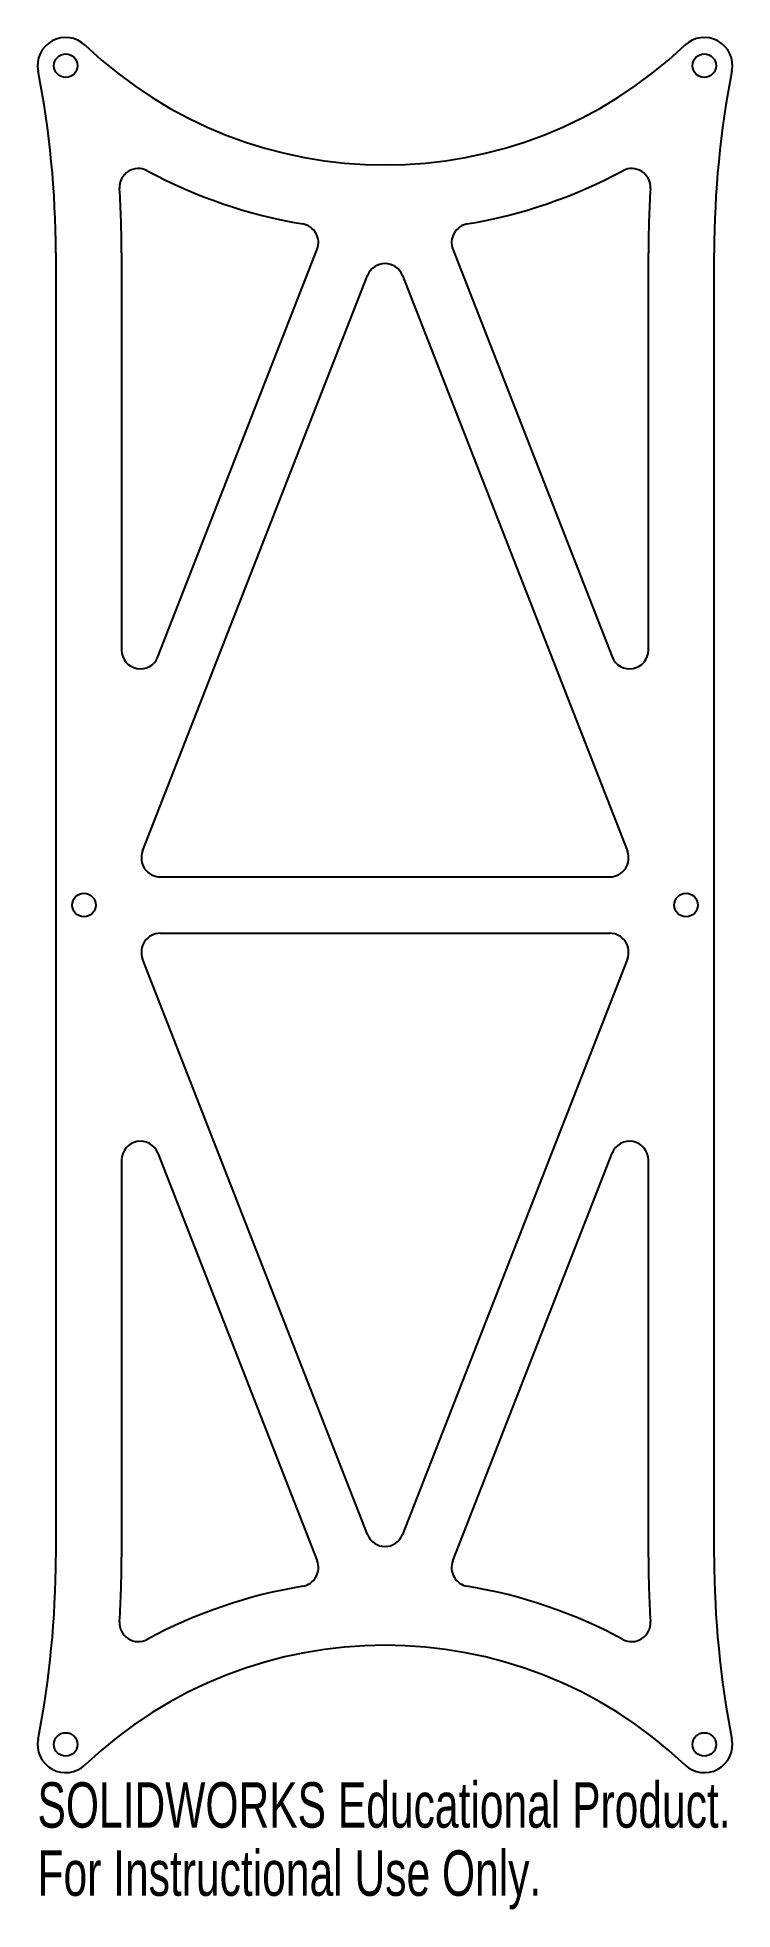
# Model space of a CAD drawing. Header units: millimetres. Extents: x -37 to 37, y -107 to 92.
import ezdxf

# ---------------------------------------------------------------- set-up
doc = ezdxf.new("R2010")
doc.units = ezdxf.units.MM
doc.styles.add('SLDTEXTSTYLE0', font='TXT', dxfattribs={"width": 0.7})

msp = doc.modelspace()

# ---------------------------------------------------------------- linework, layer by layer
at = {"color": 7, "linetype": 'Continuous', "lineweight": 25}
for p, q in [((-24.14, 26.4), (-7.21, 69.77)), ((7.21, 69.77), (24.14, 26.4)), ((-35, 69.4), (-35, -69.4)), ((-28, 69.4), (-28, 27.13)), ((28, 27.13), (28, 69.4)), ((35, -69.4), (35, 69.4)), ((-25.77, 5.73), (-1.86, 66.98)), ((1.86, 66.98), (25.77, 5.73)), ((-23.9, 3), (23.9, 3)), ((-23.9, -3), (23.9, -3)), ((-1.86, -66.98), (-25.77, -5.73)), ((25.77, -5.73), (1.86, -66.98)), ((-28, -27.13), (-28, -69.4)), ((-24.14, -26.4), (-7.21, -69.77)), ((7.21, -69.77), (24.14, -26.4)), ((28, -69.4), (28, -27.13))]:
    msp.add_line(p, q, dxfattribs=at)
for centre in [(-33.94, 89.31), (33.94, 89.31), (-32, 0), (32, 0), (-33.94, -89.31), (33.94, -89.31)]:
    msp.add_circle(centre, 1.25, dxfattribs=at)
for centre, radius, start, end in [((-33.94, 89.31), 3, 46.4335, 191.1463), ((33.94, 89.31), 3, 348.8537, 133.5665), ((0, 125), 46.25, 226.4335, 313.5665), ((-135, 69.4), 100, 0, 11.1463), ((135, 69.4), 100, 168.8537, 180), ((-26.22, 76.37), 2, 61.6653, 183.6643), ((0, 125), 53.25, 241.6653, 260.5459), ((0, 125), 53.25, 279.4541, 298.3347), ((26.22, 76.37), 2, 356.3357, 118.3347), ((-135, 69.4), 107, 0, 3.6643), ((135, 69.4), 107, 176.3357, 180), ((-9.08, 70.5), 2, 338.6821, 80.5459), ((9.08, 70.5), 2, 99.4541, 201.3179), ((0, 66.25), 2, 21.3179, 158.6821), ((-26, 27.13), 2, 180, 338.6821), ((26, 27.13), 2, 201.3179, 0), ((-23.9, 5), 2, 158.6821, 270), ((23.9, 5), 2, 270, 21.3179), ((-23.9, -5), 2, 90, 201.3179), ((23.9, -5), 2, 338.6821, 90), ((-26, -27.13), 2, 21.3179, 180), ((26, -27.13), 2, 0, 158.6821), ((0, -66.25), 2, 201.3179, 338.6821), ((-135, -69.4), 100, 348.8537, 0), ((-135, -69.4), 107, 356.3357, 0), ((135, -69.4), 107, 180, 183.6643), ((135, -69.4), 100, 180, 191.1463), ((-9.08, -70.5), 2, 279.4541, 21.3179), ((9.08, -70.5), 2, 158.6821, 260.5459), ((0, -125), 53.25, 99.4541, 118.3347), ((0, -125), 53.25, 61.6653, 80.5459), ((-26.22, -76.37), 2, 176.3357, 298.3347), ((26.22, -76.37), 2, 241.6653, 3.6643), ((0, -125), 46.25, 46.4335, 133.5665), ((-33.94, -89.31), 3, 168.8537, 313.5665), ((33.94, -89.31), 3, 226.4335, 11.1463)]:
    msp.add_arc(centre, radius, start, end, dxfattribs=at)

# ---------------------------------------------------------------- texts
at = {"color": 7, "linetype": 'Continuous', "char_height": 4.8336, "attachment_point": 1, "style": 'SLDTEXTSTYLE0'}
for s, insert in [('SOLIDWORKS Educational Product.', (-36.94, -93.33)), ('For Instructional Use Only.', (-36.94, -100.58))]:
    msp.add_mtext(s, dxfattribs=dict(at, insert=insert))

doc.saveas('drawing.dxf')
